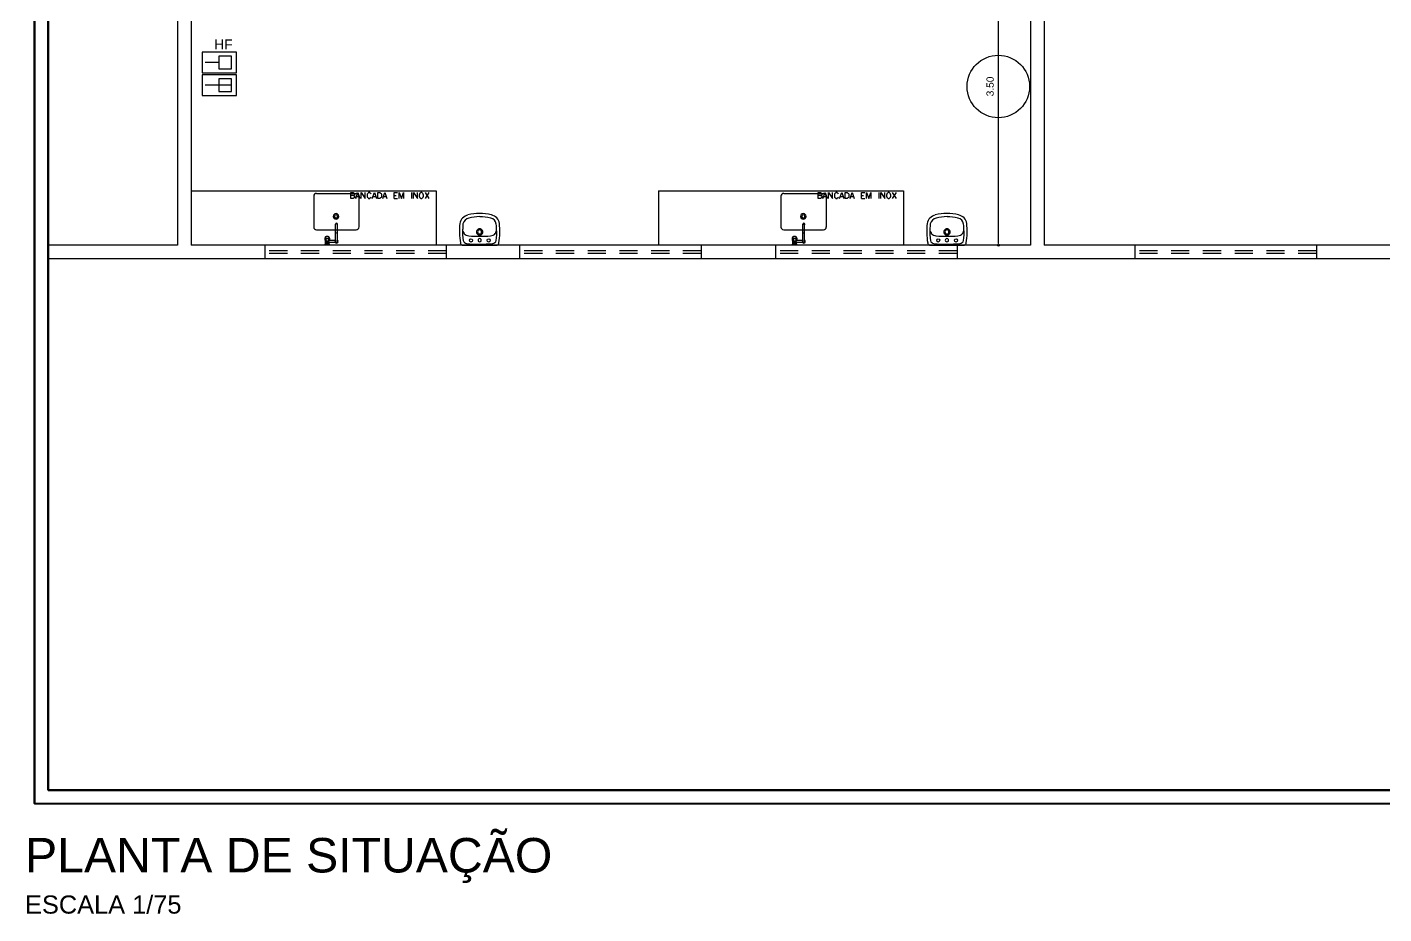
# Model space of a CAD drawing. Header units: millimetres. Extents: x 2125 to 3408, y 1171 to 1686.
# Drawn here: x 2125.12 to 2140.07, y 1435.89 to 1445.66 of the extents above; entities that cross this region are included whole.
import ezdxf

# ---------------------------------------------------------------- set-up
doc = ezdxf.new("R2010")
doc.units = ezdxf.units.MM
doc.linetypes.add('CONTORNO_QUADRO_T', pattern=[0.35, 0.2, -0.15])
for name, color, linetype in [('APCOZ', 7, 'Continuous'), ('APCOZ-I', 251, 'Continuous'), ('at_Entity', 7, 'Continuous'), ('ESQUADRIA', 3, 'Continuous'), ('JANELA2', 1, 'Continuous'), ('Layout_Equipamentos', 7, 'Continuous'), ('PAREDE', 4, 'Continuous'), ('TEXTO01', 7, 'Continuous'), ('TEXTO04', 6, 'Continuous'), ('TOMADAS DENTISTA', 7, 'Continuous')]:
    doc.layers.add(name, color=color, linetype=linetype)
doc.styles.add('ROMANS', font='arial.ttf')
doc.styles.add('TEXTO1', font='swissko.ttf', dxfattribs={"width": 0.6, "height": 0.1})
doc.dimstyles.new('ESCALA 50', dxfattribs={"dimtxt": 0.08, "dimasz": 0.02, "dimexe": 0.05, "dimexo": 0.05, "dimgap": 0.05, "dimtad": 1, "dimlfac": -10, "dimzin": 1, "dimdsep": 46, "dimtxsty": 'ROMANS', "dimblk1": 'PPC', "dimblk2": 'PPC', "dimsah": 1, "dimcen": 0.02, "dimclrd": 7, "dimclre": 7, "dimclrt": 3, "dimadec": 0, "dimazin": 0, "dimtfac": 1, "dimtix": 1, "dimtmove": 1, "dimatfit": 3, "dimldrblk": 'PPC', "dimfxl": 0, "dimtolj": 1, "dimtzin": 12, "dimarcsym": 0})

# ---------------------------------------------------------------- blocks, each defined once
blk = doc.blocks.new('new block3')
at = {"layer": 'TEXTO01'}
h = blk.add_hatch(dxfattribs=at)
h.set_pattern_fill('ANGLE', color=256)
h.set_pattern_definition([(0, (-2256.878, -909.728), (0, 6.985), [5.08, -1.905]), (90, (-2256.878, -909.728), (-6.985, 4e-16), [5.08, -1.905])])
h.paths.add_polyline_path([(-0.056, 0.205), (-0.196, 0.205), (-0.196, 0.065), (-0.056, 0.065)])
for p, q in [((-0.196, 0.135), (-0.346, 0.135)), ((-0.056, -0.115), (-0.346, -0.115))]:
    blk.add_line(p, q, dxfattribs=at)
for points in [[(-0.38, 0.25), (-0.38, 0.02), (0, 0.02), (0, 0.25), (-0.38, 0.25)], [(-0.196, 0.205), (-0.196, 0.065), (-0.056, 0.065), (-0.056, 0.205), (-0.196, 0.205)], [(-0.38, 0), (-0.38, -0.23), (0, -0.23), (0, 0), (-0.38, 0)], [(-0.196, -0.045), (-0.196, -0.185), (-0.056, -0.185), (-0.056, -0.045), (-0.196, -0.045)]]:
    blk.add_lwpolyline(points, dxfattribs=at)
at = {"layer": 'TEXTO01', "ltscale": 0.0001, "insert": (-0.247, 0.389), "char_height": 0.11, "width": 0.33036, "attachment_point": 1, "style": 'TEXTO1'}
blk.add_mtext('{\\fSansSerif|b0|i0|c2|p2;\\W1;HF}', dxfattribs=at)
blk = doc.blocks.new('new block12')
at = {"layer": 'at_Entity', "color": 0}
for p, q in [((-0.19, 0), (0, 0)), ((-0.114, 0.055), (-0.108, 0.066)), ((-0.108, 0.042), (-0.114, 0.055)), ((-0.108, 0.066), (-0.097, 0.072)), ((-0.097, 0.036), (-0.108, 0.042)), ((-0.097, 0.072), (-0.085, 0.066)), ((-0.085, 0.042), (-0.097, 0.036)), ((-0.085, 0.066), (-0.08, 0.055)), ((-0.08, 0.055), (-0.085, 0.042)), ((-0.063, 0), (0.125, 0)), ((0, 0), (0.193, 0)), ((0.083, 0.055), (0.087, 0.066)), ((0.087, 0.042), (0.083, 0.055)), ((0.087, 0.066), (0.099, 0.072)), ((0.099, 0.036), (0.087, 0.042)), ((0.099, 0.072), (0.11, 0.066)), ((0.11, 0.042), (0.099, 0.036)), ((0.11, 0.066), (0.116, 0.055)), ((0.116, 0.055), (0.11, 0.042))]:
    blk.add_line(p, q, dxfattribs=at)
for centre, radius, start, end in [((-0.104, 0.219), 0.117, 102.514, 169.9443), ((-0.012, -0.125), 0.474, 88.698, 104.4219), ((0.014, -0.261), 0.577, 91.3524, 103.5038), ((0.01, -0.125), 0.474, 75.6368, 91.3415), ((-0.013, -0.257), 0.572, 76.4579, 88.6966), ((0.108, 0.225), 0.111, 7.7196, 79.5925), ((0.53, 0.153), 0.754, 173.4134, 189.6929), ((0.425, 0.149), 0.614, 177.3231, 189.2415), ((0.123, 0.188), 0.311, 171.3221, 181.8265), ((-0.117, 0.174), 0.0716, 176.6025, 219.5997), ((-0.102, 0.216), 0.0847, 102.9461, 167.2809), ((-0.001, 0.147), 0.0349, 150.0032, 209.9968), ((-0.001, 0.147), 0.0349, 90, 149.9929), ((-0.001, 0.147), 0.0222, 90, 180), ((-0.001, 0.147), 0.0349, 29.9968, 89.9993), ((-0.001, 0.147), 0.0222, 360, 90), ((-0.001, 0.147), 0.0349, 330.0032, 29.9968), ((0.105, 0.222), 0.0784, 8.4194, 78.3837), ((0.108, 0.173), 0.0781, 324.6525, 2.8394), ((-0.262, 0.132), 0.45, 349.782, 5.7972), ((-0.133, 0.188), 0.319, 357.9946, 8.1696), ((-0.531, 0.154), 0.753, 350.2791, 6.5765), ((-0.165, 0.045), 0.0522, 200.5417, 238.93), ((-0.143, 0.057), 0.0385, 188.7558, 265.6127), ((-0.121, 0.171), 0.0667, 220.3438, 269.4487), ((-0.007, 1.728), 1.716, 265.3753, 270.2103), ((0.002, 1.574), 1.475, 265.1896, 269.9391), ((-0.001, 0.147), 0.0349, 209.9968, 269.9993), ((-0.001, 0.147), 0.0222, 180, 270), ((-0.001, 0.056), 0.018, 150.0128, 209.9872), ((-0.001, 0.056), 0.018, 90, 150.0398), ((-0.001, 0.056), 0.018, 210.0191, 270.0367), ((-0.001, 0.147), 0.0222, 270.0097, 360), ((-0.001, 0.147), 0.0349, 270, 329.9929), ((-0.001, 1.452), 1.353, 270.0208, 275.0951), ((-0.001, 0.056), 0.018, 30.0191, 90.0367), ((-0.001, 0.056), 0.018, 270, 330.0398), ((-0.001, 1.892), 1.879, 270, 274.4144), ((-0.001, 0.056), 0.018, 330.0128, 29.9872), ((0.123, 0.168), 0.0631, 266.7732, 320.7547), ((0.141, 0.059), 0.0402, 273.114, 350.3928), ((0.174, 0.034), 0.0386, 297.8673, 348.5693)]:
    blk.add_arc(centre, radius, start, end, dxfattribs=at)
blk = doc.blocks.new('new block14')
at = {"layer": 'APCOZ'}
for p, q in [((-1.109, 0.055), (-1.109, 0.226)), ((-1.089, 0.055), (-1.089, 0.226)), ((-1.218, 0.022), (-1.229, 0)), ((-1.226, 0.08), (-1.226, 0.058)), ((-1.218, 0.022), (-1.218, 0.046)), ((-1.183, 0.022), (-1.183, 0.031)), ((-1.113, 0.031), (-1.183, 0.031)), ((-1.183, 0.022), (-1.172, 0)), ((-1.113, 0.051), (-1.178, 0.051)), ((-1.176, 0.08), (-1.176, 0.058))]:
    blk.add_line(p, q, dxfattribs=at)
at = {"layer": 'APCOZ', "linetype": 'Continuous'}
for points in [[(-1.176, 0.08, 0), (-1.176, 0.083, 0), (-1.178, 0.086, 0), (-1.18, 0.089, 0), (-1.182, 0.092, 0), (-1.186, 0.094, 0), (-1.19, 0.096, 0), (-1.194, 0.097, 0), (-1.198, 0.097, 0), (-1.203, 0.097, 0), (-1.207, 0.097, 0), (-1.212, 0.096, 0), (-1.216, 0.094, 0), (-1.219, 0.092, 0), (-1.222, 0.089, 0), (-1.224, 0.086, 0), (-1.225, 0.083, 0), (-1.226, 0.08, 0)], [(-1.226, 0.058, 0), (-1.225, 0.055, 0), (-1.224, 0.053, 0), (-1.223, 0.05, 0), (-1.221, 0.048, 0), (-1.218, 0.046, 0)], [(-1.178, 0.051, 0), (-1.177, 0.052, 0), (-1.177, 0.054, 0), (-1.176, 0.055, 0), (-1.176, 0.057, 0), (-1.176, 0.058, 0)]]:
    blk.add_polyline3d(points, dxfattribs=at)
at = {"layer": 'APCOZ'}
for centre, radius, start, end in [((-1.099, 0.231), 0.0112, 333.7208, 206.2792), ((-1.099, 0.041), 0.0173, 125.4187, 144.5813), ((-1.099, 0.041), 0.0173, 215.4187, 324.5813), ((-1.099, 0.041), 0.0173, 35.4187, 54.5813), ((-1.099, 0.041), 0.0173, 324.5813, 35.4187)]:
    blk.add_arc(centre, radius, start, end, dxfattribs=at)
at = {"layer": 'APCOZ-I'}
for p, q in [((-1.109, 0.226), (-1.109, 0.231)), ((-1.089, 0.226), (-1.089, 0.231)), ((-1.218, 0.022), (-1.183, 0.022)), ((-1.216, 0.066), (-1.216, 0.045)), ((-1.185, 0.066), (-1.185, 0.045)), ((-1.183, 0.031), (-1.183, 0.046)), ((-1.109, 0.037), (-1.109, 0.055)), ((-1.089, 0.037), (-1.089, 0.055))]:
    blk.add_line(p, q, dxfattribs=at)
at = {"layer": 'APCOZ-I', "linetype": 'Continuous'}
for points in [[(-1.226, 0.08, 0), (-1.225, 0.077, 0), (-1.224, 0.074, 0), (-1.223, 0.071, 0), (-1.22, 0.069, 0), (-1.217, 0.067, 0)], [(-1.22, 0.083, 0), (-1.22, 0.081, 0), (-1.219, 0.079, 0), (-1.217, 0.077, 0), (-1.214, 0.076, 0), (-1.211, 0.074, 0), (-1.207, 0.073, 0), (-1.204, 0.073, 0), (-1.2, 0.073, 0), (-1.196, 0.073, 0), (-1.192, 0.074, 0), (-1.189, 0.075, 0), (-1.186, 0.076, 0), (-1.184, 0.078, 0), (-1.182, 0.08, 0), (-1.181, 0.082, 0), (-1.181, 0.084, 0), (-1.182, 0.087, 0), (-1.184, 0.089, 0), (-1.186, 0.09, 0), (-1.189, 0.092, 0), (-1.192, 0.093, 0), (-1.196, 0.094, 0), (-1.2, 0.094, 0), (-1.204, 0.094, 0), (-1.207, 0.093, 0), (-1.211, 0.092, 0), (-1.214, 0.091, 0), (-1.217, 0.089, 0), (-1.219, 0.088, 0), (-1.22, 0.086, 0), (-1.22, 0.083, 0)], [(-1.218, 0.046, 0), (-1.218, 0.045, 0), (-1.218, 0.045, 0), (-1.218, 0.045, 0), (-1.217, 0.045, 0), (-1.217, 0.045, 0)], [(-1.184, 0.067, 0), (-1.181, 0.069, 0), (-1.179, 0.071, 0), (-1.177, 0.074, 0), (-1.176, 0.077, 0), (-1.176, 0.08, 0)], [(-1.184, 0.045, 0), (-1.184, 0.045, 0), (-1.184, 0.045, 0), (-1.184, 0.045, 0), (-1.183, 0.045, 0), (-1.183, 0.046, 0)], [(-1.183, 0.046, 0), (-1.182, 0.047, 0), (-1.181, 0.048, 0), (-1.18, 0.049, 0), (-1.179, 0.05, 0), (-1.178, 0.051, 0)]]:
    blk.add_polyline3d(points, dxfattribs=at)
at = {"layer": 'APCOZ-I'}
for centre, radius, start, end in [((-1.099, 0.231), 0.01, 0, 180), ((-1.201, -0.275), 0.279, 84.3752, 95.6248), ((-1.201, -0.049), 0.0816, 77.5382, 102.4618), ((-1.216, 0.068), 0.002, 237.8441, 296.0251), ((-1.216, 0.047), 0.002, 238.4325, 285.6861), ((-1.201, -0.008), 0.0549, 74.3139, 105.6861), ((-1.201, 0.036), 0.0335, 63.9749, 116.0251), ((-1.185, 0.068), 0.002, 243.9749, 302.1559), ((-1.185, 0.047), 0.002, 254.314, 301.5675), ((-1.099, 0.041), 0.0173, 144.5813, 215.4187), ((-1.102, 0.162), 0.0233, 244.5555, 295.4445), ((-1.099, 0.041), 0.0126, 142.2518, 37.7482), ((-1.099, 0.058), 0.0233, 244.5555, 295.4445)]:
    blk.add_arc(centre, radius, start, end, dxfattribs=at)
at = {"layer": 'at_Entity', "color": 0}
for p, q in [((-2.7, 0.599), (0, 0.599)), ((-2.7, 0.599), (-2.7, 0)), ((0, 0.599), (0, 0)), ((-1.35, 0.542), (-1.35, 0.201)), ((-1.32, 0.571), (-0.88, 0.571)), ((-0.94, 0.516), (-0.94, 0.58)), ((-0.94, 0.58), (-0.914, 0.58)), ((-0.914, 0.55), (-0.94, 0.55)), ((-0.914, 0.516), (-0.94, 0.516)), ((-0.914, 0.58), (-0.904, 0.576)), ((-0.904, 0.552), (-0.914, 0.55)), ((-0.914, 0.55), (-0.904, 0.546)), ((-0.904, 0.521), (-0.914, 0.516)), ((-0.904, 0.576), (-0.901, 0.573)), ((-0.901, 0.554), (-0.904, 0.552)), ((-0.904, 0.546), (-0.901, 0.544)), ((-0.901, 0.523), (-0.904, 0.521)), ((-0.901, 0.573), (-0.899, 0.567)), ((-0.899, 0.561), (-0.901, 0.554)), ((-0.901, 0.544), (-0.899, 0.537)), ((-0.899, 0.529), (-0.901, 0.523)), ((-0.899, 0.567), (-0.899, 0.561)), ((-0.899, 0.537), (-0.899, 0.529)), ((-0.887, 0.516), (-0.863, 0.58)), ((-0.878, 0.537), (-0.849, 0.537)), ((-0.863, 0.58), (-0.84, 0.516)), ((-0.851, 0.542), (-0.851, 0.201)), ((-0.825, 0.516), (-0.825, 0.58)), ((-0.825, 0.58), (-0.783, 0.516)), ((-0.783, 0.516), (-0.783, 0.58)), ((-0.76, 0.565), (-0.762, 0.554)), ((-0.762, 0.554), (-0.762, 0.54)), ((-0.762, 0.54), (-0.76, 0.531)), ((-0.755, 0.569), (-0.76, 0.565)), ((-0.76, 0.531), (-0.755, 0.525)), ((-0.749, 0.576), (-0.755, 0.569)), ((-0.755, 0.525), (-0.749, 0.521)), ((-0.745, 0.58), (-0.749, 0.576)), ((-0.749, 0.521), (-0.745, 0.516)), ((-0.732, 0.58), (-0.745, 0.58)), ((-0.745, 0.516), (-0.732, 0.516)), ((-0.726, 0.576), (-0.732, 0.58)), ((-0.732, 0.516), (-0.726, 0.521)), ((-0.719, 0.569), (-0.726, 0.576)), ((-0.726, 0.521), (-0.719, 0.525)), ((-0.717, 0.565), (-0.719, 0.569)), ((-0.719, 0.525), (-0.717, 0.531)), ((-0.705, 0.516), (-0.681, 0.58)), ((-0.696, 0.537), (-0.667, 0.537)), ((-0.681, 0.58), (-0.658, 0.516)), ((-0.643, 0.516), (-0.643, 0.58)), ((-0.643, 0.58), (-0.622, 0.58)), ((-0.622, 0.516), (-0.643, 0.516)), ((-0.622, 0.58), (-0.614, 0.576)), ((-0.614, 0.521), (-0.622, 0.516)), ((-0.614, 0.576), (-0.607, 0.569)), ((-0.607, 0.525), (-0.614, 0.521)), ((-0.607, 0.569), (-0.603, 0.565)), ((-0.603, 0.531), (-0.607, 0.525)), ((-0.603, 0.565), (-0.601, 0.554)), ((-0.601, 0.54), (-0.603, 0.531)), ((-0.601, 0.554), (-0.601, 0.54)), ((-0.588, 0.516), (-0.565, 0.58)), ((-0.58, 0.537), (-0.55, 0.537)), ((-0.565, 0.58), (-0.542, 0.516)), ((-0.463, 0.516), (-0.463, 0.58)), ((-0.463, 0.58), (-0.425, 0.58)), ((-0.463, 0.55), (-0.44, 0.55)), ((-0.463, 0.516), (-0.425, 0.516)), ((-0.408, 0.516), (-0.408, 0.58)), ((-0.408, 0.58), (-0.383, 0.516)), ((-0.383, 0.516), (-0.36, 0.58)), ((-0.36, 0.58), (-0.36, 0.516)), ((-0.273, 0.58), (-0.273, 0.516)), ((-0.25, 0.516), (-0.25, 0.58)), ((-0.25, 0.58), (-0.207, 0.516)), ((-0.207, 0.516), (-0.207, 0.58)), ((-0.184, 0.565), (-0.188, 0.554)), ((-0.188, 0.554), (-0.188, 0.54)), ((-0.188, 0.54), (-0.184, 0.531)), ((-0.182, 0.569), (-0.184, 0.565)), ((-0.184, 0.531), (-0.182, 0.525)), ((-0.176, 0.576), (-0.182, 0.569)), ((-0.182, 0.525), (-0.176, 0.521)), ((-0.169, 0.58), (-0.176, 0.576)), ((-0.176, 0.521), (-0.169, 0.516)), ((-0.159, 0.58), (-0.169, 0.58)), ((-0.169, 0.516), (-0.159, 0.516)), ((-0.152, 0.576), (-0.159, 0.58)), ((-0.159, 0.516), (-0.152, 0.521)), ((-0.146, 0.569), (-0.152, 0.576)), ((-0.152, 0.521), (-0.146, 0.525)), ((-0.144, 0.565), (-0.146, 0.569)), ((-0.146, 0.525), (-0.144, 0.531)), ((-0.14, 0.554), (-0.144, 0.565)), ((-0.144, 0.531), (-0.14, 0.54)), ((-0.14, 0.54), (-0.14, 0.554)), ((-0.123, 0.58), (-0.08, 0.516)), ((-0.08, 0.58), (-0.123, 0.516)), ((-1.32, 0.171), (-1.112, 0.171)), ((-1.092, 0.171), (-0.88, 0.171))]:
    blk.add_line(p, q, dxfattribs=at)
for centre, radius, start, end in [((-1.321, 0.542), 0.0289, 88.5159, 181.4841), ((-0.88, 0.542), 0.0289, 358.5174, 91.4826), ((-1.104, 0.318), 0.0307, 90, 180), ((-1.104, 0.318), 0.0307, 180, 270), ((-1.104, 0.318), 0.018, 90, 180), ((-1.104, 0.318), 0.018, 180, 270), ((-1.104, 0.318), 0.0307, 360, 90), ((-1.104, 0.318), 0.018, 360, 90), ((-1.104, 0.318), 0.018, 270, 0), ((-1.104, 0.318), 0.0307, 270, 0), ((-1.321, 0.2), 0.0289, 178.5159, 271.4841), ((-0.881, 0.202), 0.0307, 270, 0)]:
    blk.add_arc(centre, radius, start, end, dxfattribs=at)
at = {"layer": 'Layout_Equipamentos'}
blk.add_line((-1.32, 0.171), (-0.88, 0.171), dxfattribs=at)
blk = doc.blocks.new('PPC')
at = {"color": 2}
blk.add_circle((0, 0), 0.5, dxfattribs=at)
blk = doc.blocks.new('*D1377')
at = {"color": 7, "lineweight": -2, "transparency": 16777216}
for p, q in [((2136.12, 1446.761), (2135.77, 1446.761)), ((2135.82, 1443.281), (2135.82, 1446.741)), ((2136.12, 1443.261), (2135.77, 1443.261))]:
    blk.add_line(p, q, dxfattribs=at)
at = {"layer": 'DEFPOINTS', "color": 0, "transparency": 16777216}
for p in [(2135.82, 1446.761), (2136.174, 1446.761), (2136.174, 1443.261)]:
    blk.add_point(p, dxfattribs=at)
at = {"color": 7, "lineweight": -2, "transparency": 16777216, "xscale": 0.02, "yscale": 0.02, "zscale": 0.02}
for p, rotation in [((2135.82, 1446.761), 90), ((2135.82, 1443.261), 270)]:
    blk.add_blockref('PPC', p, dxfattribs=dict(at, rotation=rotation))
at = {"color": 3, "transparency": 16777216, "insert": (2135.729, 1445.011), "char_height": 0.08, "attachment_point": 5, "rotation": 90, "style": 'ROMANS'}
blk.add_mtext('\\A1;3.50', dxfattribs=at)

msp = doc.modelspace()

# ---------------------------------------------------------------- linework, layer by layer
at = {"lineweight": 50}
msp.add_lwpolyline([(2125.1992, 1464.2274), (2125.1992, 1437.1057), (2185.6413, 1437.1035), (2186.2644, 1460.9274), (2125.1992, 1464.2274)], dxfattribs=at)
msp.add_lwpolyline([(2125.3492, 1464.0691), (2125.3492, 1437.2557), (2185.4951, 1437.2535), (2186.1106, 1460.7855)], close=True, dxfattribs=at)
at = {"layer": 'ESQUADRIA', "linetype": 'CONTORNO_QUADRO_T'}
for p, q in [((2129.7341, 1443.2005), (2127.7341, 1443.2005)), ((2129.7341, 1443.1705), (2127.7341, 1443.1705)), ((2132.5441, 1443.2005), (2130.5441, 1443.2005)), ((2132.5441, 1443.1705), (2130.5441, 1443.1705)), ((2135.3641, 1443.2005), (2133.3641, 1443.2005)), ((2135.3641, 1443.1705), (2133.3641, 1443.1705)), ((2139.3241, 1443.2005), (2137.3241, 1443.2005)), ((2139.3241, 1443.1705), (2137.3241, 1443.1705))]:
    msp.add_line(p, q, dxfattribs=at)
at = {"layer": 'JANELA2'}
for p, q in [((2127.7341, 1443.2605), (2127.7341, 1443.1105)), ((2129.7341, 1443.2605), (2129.7341, 1443.1105)), ((2130.5441, 1443.2605), (2130.5441, 1443.1105)), ((2132.5441, 1443.2605), (2132.5441, 1443.1105)), ((2133.3641, 1443.2605), (2133.3641, 1443.1105)), ((2135.3641, 1443.2605), (2135.3641, 1443.1105)), ((2137.3241, 1443.2605), (2137.3241, 1443.1105)), ((2139.3241, 1443.2605), (2139.3241, 1443.1105))]:
    msp.add_line(p, q, dxfattribs=at)
at = {"layer": 'PAREDE'}
for p, q in [((2126.7741, 1458.5105), (2126.7741, 1443.2605)), ((2126.9241, 1446.7605), (2126.9241, 1443.2605))]:
    msp.add_line(p, q, dxfattribs=at)
at = {"layer": 'PAREDE', "linetype": 'Continuous'}
for p, q in [((2136.1741, 1446.7605), (2136.1741, 1443.2605)), ((2136.3241, 1446.7605), (2136.3241, 1443.2605)), ((2126.7741, 1443.2605), (2125.3492, 1443.2605)), ((2125.3492, 1443.2605), (2125.3492, 1443.1105)), ((2136.1741, 1443.2605), (2126.9241, 1443.2605)), ((2140.3241, 1443.2605), (2136.3241, 1443.2605)), ((2140.4741, 1443.1105), (2125.3492, 1443.1105))]:
    msp.add_line(p, q, dxfattribs=at)
at = {"layer": 'TEXTO04'}
msp.add_circle((2135.8196, 1445.0105), 0.3447, dxfattribs=at)

# ---------------------------------------------------------------- block references
at = {"layer": 'Layout_Equipamentos'}
for name, p in [('new block14', (2129.6242, 1443.2605)), ('new block14', (2134.7741, 1443.2605)), ('new block12', (2130.1041, 1443.2605)), ('new block12', (2135.2541, 1443.2605))]:
    msp.add_blockref(name, p, dxfattribs=at)
at = {"layer": 'TOMADAS DENTISTA'}
msp.add_blockref('new block3', (2127.4241, 1445.1405), dxfattribs=at)

# ---------------------------------------------------------------- texts
at = {"layer": 'TEXTO01', "ltscale": 0.0001, "insert": (2125.0934, 1436.7272), "char_height": 0.12, "width": 7.613629, "attachment_point": 1, "style": 'TEXTO1'}
msp.add_mtext('{\\fSansSerif|b0|i0|c2|p2;\\H3.1667x;\\W1;\\C2;PLANTA DE SITUAÇÃO\\P\\H0.52631x;\\C3;ESCALA 1/75}', dxfattribs=at)

# ---------------------------------------------------------------- dimensions: what is measured, and where the dimension line sits
dim = msp.add_linear_dim(base=(2135.8196, 1446.7605), p1=(2136.1741, 1443.2605), p2=(2136.1741, 1446.7605), angle=90, dimstyle='ESCALA 50', override={"dimfxl": 0.3, "dimfxlon": 1})
dim.commit()
dim.dimension.update_dxf_attribs({"geometry": '*D1377', "text_midpoint": (2135.7287, 1445.0105)})

doc.saveas('drawing.dxf')
